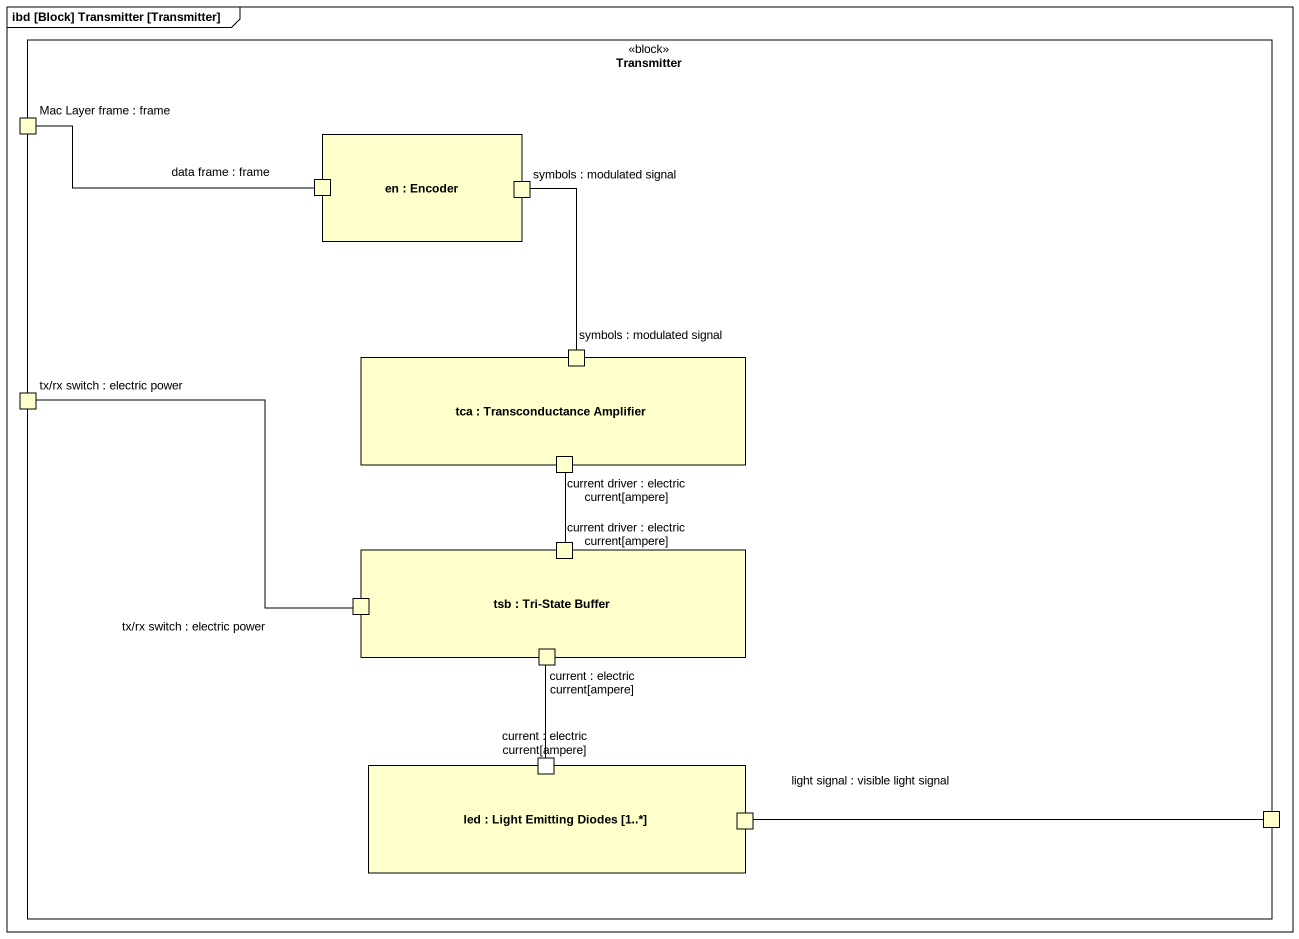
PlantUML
@startuml
mainframe ibd [Block] Transmitter [Transmitter]
rectangle Transmitter <<block>> {
  port "Mac Layer frame : frame" as Mac_Layer_frame_frame #FFFFCC
  rectangle "en : Encoder" as en #FFFFCC {
    port "data frame : frame" as data_frame_frame #FFFFCC
    port "symbols : modulated signal" as symbols_modulated_signal #FFFFCC
  }
  port "tx/rx switch : electric power" as tx_rx_switch_electric_power #FFFFCC
  rectangle "tca : Transconductance Amplifier" as tca #FFFFCC {
    port "symbols : modulated signal" as symbols_modulated_signal_2 #FFFFCC
    port "current driver : electric current[ampere]" as current_driver_electric #FFFFCC
  }
  rectangle "tsb : Tri-State Buffer" as tsb #FFFFCC {
    port "current driver : electric current[ampere]" as current_driver_electric_2 #FFFFCC
    port "tx/rx switch : electric power" as tx_rx_switch_electric_power_2 #FFFFCC
    port "current : electric current[ampere]" as current_electric_current #FFFFCC
  }
  rectangle "led : Light Emitting Diodes [1..*]" as led #FFFFCC {
    port "current : electric current[ampere]" as current_electric_current_2
    port "light signal : visible light signal" as light_signal_visible_light #FFFFCC
  }
  port " " as port1 #FFFFCC
}
data_frame_frame -left- Mac_Layer_frame_frame
symbols_modulated_signal -- symbols_modulated_signal_2
current_driver_electric -- current_driver_electric_2
tx_rx_switch_electric_power_2 -up- tx_rx_switch_electric_power
current_electric_current -- current_electric_current_2
light_signal_visible_light -right- port1
@enduml
